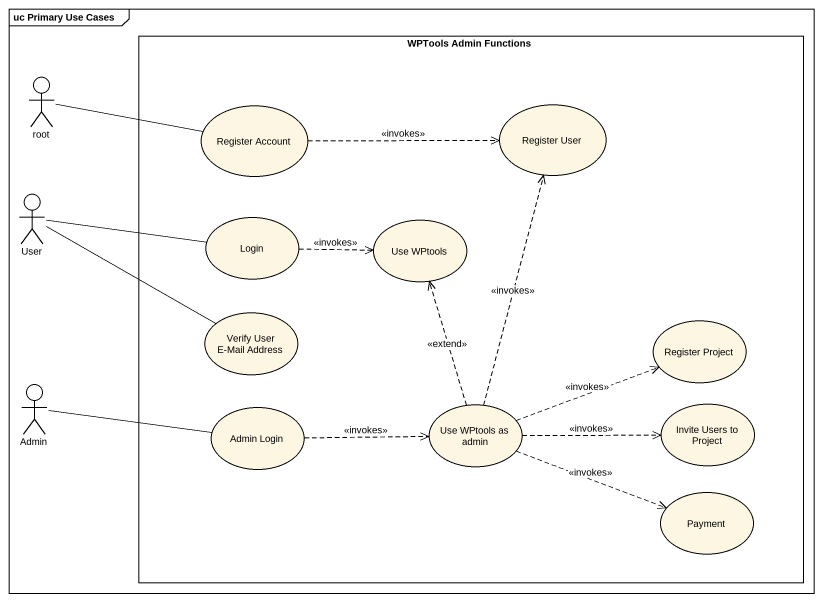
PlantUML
@startuml
mainframe uc Primary Use Cases
rectangle "WPTools Admin Functions" as WPTools_Admin_Functions {
  usecase "Register User" as Register_User
  usecase "Register Account" as Register_Account
  usecase Login
  usecase "Use WPtools" as Use_WPtools
  usecase "Verify User E-Mail Address" as Verify_User_E_Mail_Address
  usecase "Register Project" as Register_Project
  usecase "Admin Login" as Admin_Login
  usecase "Use WPtools as admin" as Use_WPtools_as_admin
  usecase "Invite Users to Project" as Invite_Users_to_Project
  usecase Payment
}
actor root
actor User
actor Admin
root -right- Register_Account
Register_Account .right.> Register_User : <<invokes>>
User -right- Login
User -right- Verify_User_E_Mail_Address
Login .right.> Use_WPtools : <<invokes>>
Admin -right- Admin_Login
Admin_Login .right.> Use_WPtools_as_admin : <<invokes>>
Use_WPtools_as_admin .up.> Register_User : <<invokes>>
Use_WPtools_as_admin .up.> Use_WPtools : <<extend>>
Use_WPtools_as_admin .right.> Register_Project : <<invokes>>
Use_WPtools_as_admin .right.> Invite_Users_to_Project : <<invokes>>
Use_WPtools_as_admin .right.> Payment : <<invokes>>
@enduml
